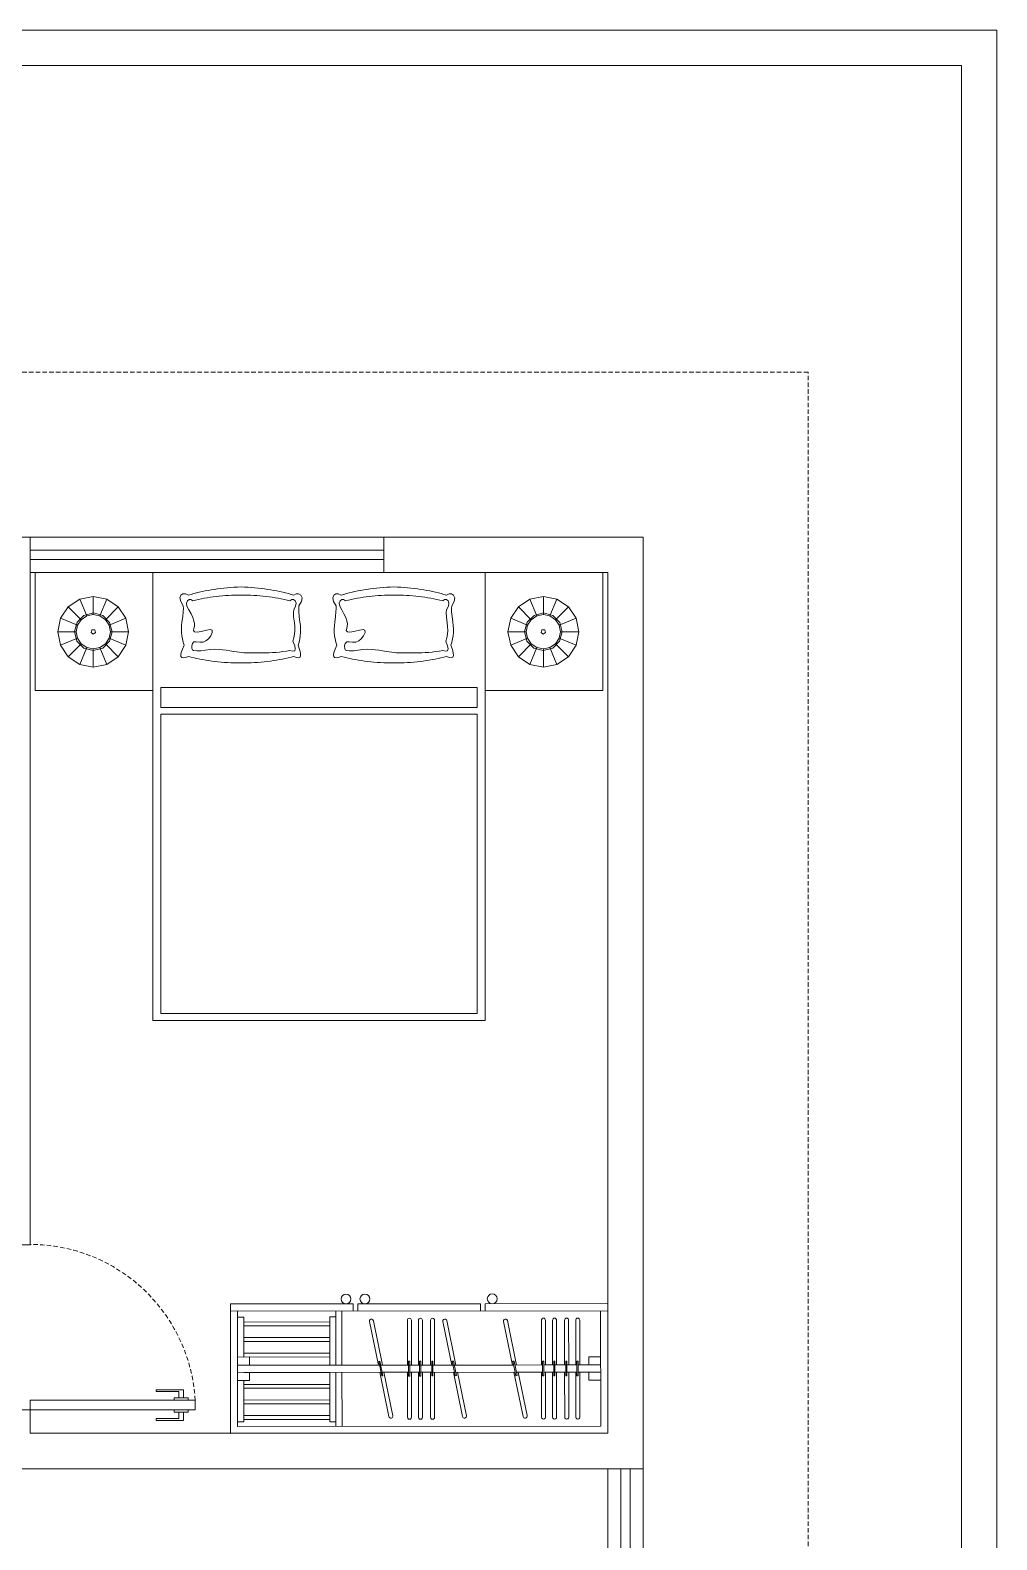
# Model space of a CAD drawing. Header units: centimetres. Extents: x 35234 to 67506, y -7058 to -4021.
# Drawn here: x 65717 to 66127, y -5718 to -5078 of the extents above; entities that cross this region are included whole.
import ezdxf

# ---------------------------------------------------------------- set-up
doc = ezdxf.new("R2010")
doc.units = ezdxf.units.CM
doc.header["$LTSCALE"] = 0.3
doc.linetypes.add('HIDDEN', pattern=[9.525, 6.35, -3.175])
for name, color, linetype, lineweight in [('Blocos', 242, 'Continuous', 5), ('Janelas', 86, 'Continuous', 5), ('Paredes', 87, 'Continuous', 20), ('Portas', 152, 'Continuous', 5), ('Projeção Cobertura', 52, 'HIDDEN', 15)]:
    doc.layers.add(name, color=color, linetype=linetype, lineweight=lineweight)
doc.layers.get('0').off()

# ---------------------------------------------------------------- blocks, each defined once
blk = doc.blocks.new('Porta 70')
for p, q in [((-5, 65), (-8.5, 65)), ((-8.5, 65), (-8.5, 53.5)), ((-4, 67), (-5, 67)), ((-5, 67), (-5, 61)), ((0, 67), (1, 67)), ((1, 67), (1, 61)), ((1, 65), (4.5, 65)), ((4.5, 65), (4.5, 53.5)), ((-7.75, 53.5), (-7.75, 63)), ((-7.75, 63), (-5, 63)), ((-5, 61), (-4, 61)), ((1, 61), (0, 61)), ((3.75, 63), (1, 63)), ((3.75, 53.5), (3.75, 63)), ((-8.5, 53.5), (-7.75, 53.5)), ((4.5, 53.5), (3.75, 53.5))]:
    blk.add_line(p, q)
blk.add_lwpolyline([(-4, 0), (0, 0), (0, 70), (-4, 70)], close=True)
at = {"linetype": 'HIDDEN'}
blk.add_arc((0, 0), 70.11, 93.27049, 180, dxfattribs=at)
blk = doc.blocks.new('Janela 150')
for p, q in [((150, 15), (0, 15)), ((0, 15), (0, 0)), ((150, 0), (150, 15)), ((150, 9.5), (0, 9.5)), ((0, 5.5), (150, 5.5)), ((0, 0), (150, 0))]:
    blk.add_line(p, q)
blk = doc.blocks.new('Janela 200')
for p, q in [((200, 15), (0, 15)), ((0, 15), (0, 0)), ((200, 0), (200, 15)), ((200, 9.5), (0, 9.5)), ((0, 5.5), (200, 5.5)), ((0, 0), (200, 0))]:
    blk.add_line(p, q)
blk = doc.blocks.new('cama_casal')
at = {"layer": 'Blocos'}
for p, q in [((-50, 120.45), (-50, 70.45)), ((0, 120.45), (-50, 120.45)), ((0, 70.45), (0, 120.45)), ((-190, 70.45), (0, 70.45)), ((-190, -70.45), (-190, 70.45)), ((-50, 70.45), (0, 70.45)), ((0, 70.45), (0, -70.45)), ((-60.04, 67.14), (-186.94, 67.14)), ((-186.94, 67.14), (-186.94, -67.14)), ((-60.04, -67.14), (-60.04, 67.14)), ((-48.73, 67.14), (-57.17, 67.14)), ((-57.17, 67.14), (-57.17, -67.14)), ((-48.73, -67.14), (-48.73, 67.14)), ((-36.07, 58.2), (-36.21, 57.55)), ((-35.64, 58.57), (-36.07, 58.2)), ((-34.89, 58.65), (-35.64, 58.57)), ((-33.84, 58.44), (-34.89, 58.65)), ((-32.47, 57.95), (-33.84, 58.44)), ((-30.8, 57.18), (-32.47, 57.95)), ((-28.13, 57.95), (-29.48, 57.61)), ((-26.76, 58.18), (-28.13, 57.95)), ((-25.36, 58.31), (-26.76, 58.18)), ((-23.93, 58.35), (-25.36, 58.31)), ((-22.48, 58.28), (-23.93, 58.35)), ((-20.99, 58.12), (-22.48, 58.28)), ((-18.6, 57.8), (-20.99, 58.12)), ((-16.67, 57.6), (-18.6, 57.8)), ((-12.25, 58.66), (-14.12, 57.56)), ((-10.75, 58.99), (-12.25, 58.66)), ((-9.62, 58.56), (-10.75, 58.99)), ((-9.02, 57.69), (-9.62, 58.56)), ((-8.99, 56.61), (-9.02, 57.69)), ((-36.43, 51.79), (-36.68, 50.56)), ((-36.15, 53), (-36.43, 51.79)), ((-36.21, 57.55), (-36.03, 56.61)), ((-35.86, 54.19), (-36.15, 53)), ((-36.03, 56.61), (-35.55, 55.37)), ((-35.55, 55.37), (-35.86, 54.19)), ((-33.22, 51.81), (-32.99, 53.18)), ((-33.17, 50.16), (-33.22, 51.81)), ((-32.99, 53.18), (-32.78, 53.67)), ((-32.78, 53.67), (-32.14, 53.9)), ((-32.14, 53.9), (-31.05, 53.93)), ((-31.05, 53.93), (-30.02, 53.64)), ((-29.48, 57.61), (-30.8, 57.18)), ((-30.02, 53.64), (-29.42, 53.02)), ((-29.3, 52.06), (-29.56, 50.53)), ((-29.42, 53.02), (-29.3, 52.06)), ((-25.24, 51.7), (-25.11, 52.78)), ((-25, 50), (-25.24, 51.7)), ((-25.11, 52.78), (-24.61, 53.23)), ((-24.61, 53.23), (-23.74, 53.06)), ((-23.74, 53.06), (-22.79, 52.8)), ((-22.79, 52.8), (-21.68, 52.79)), ((-21.68, 52.79), (-20.42, 53.02)), ((-20.42, 53.02), (-19.01, 53.49)), ((-19.01, 53.49), (-17.45, 54.21)), ((-17.45, 54.21), (-15.74, 55.18)), ((-15.18, 57.52), (-16.67, 57.6)), ((-15.74, 55.18), (-14.2, 56)), ((-14.12, 57.56), (-15.18, 57.52)), ((-14.2, 56), (-12.95, 56.2)), ((-12.95, 56.2), (-12, 55.81)), ((-12, 55.81), (-11.48, 55.13)), ((-11.45, 54.36), (-11.93, 53.56)), ((-11.93, 53.56), (-11.64, 52.33)), ((-11.64, 52.33), (-11.36, 51.11)), ((-11.48, 55.13), (-11.45, 54.36)), ((-9.56, 55.37), (-8.99, 56.61)), ((-9.23, 54.25), (-9.56, 55.37)), ((-8.91, 53.11), (-9.23, 54.25)), ((-8.6, 51.95), (-8.91, 53.11)), ((-8.32, 50.76), (-8.6, 51.95)), ((-37.52, 45.48), (-37.68, 44.17)), ((-37.34, 46.77), (-37.52, 45.48)), ((-37.14, 48.05), (-37.34, 46.77)), ((-36.92, 49.31), (-37.14, 48.05)), ((-36.68, 50.56), (-36.92, 49.31)), ((-32.86, 48.25), (-33.17, 50.16)), ((-32.55, 46.18), (-32.86, 48.25)), ((-32.47, 44.23), (-32.55, 46.18)), ((-29.56, 50.53), (-29.45, 49.16)), ((-29.45, 49.16), (-28.97, 47.94)), ((-28.97, 47.94), (-28.1, 46.87)), ((-28.1, 46.87), (-26.87, 45.93)), ((-26.87, 45.93), (-25.37, 45.27)), ((-25.37, 45.27), (-24.45, 45.33)), ((-24.37, 47.68), (-25, 50)), ((-24.45, 45.33), (-24.11, 46.14)), ((-24.11, 46.14), (-24.37, 47.68)), ((-11.36, 51.11), (-11.11, 49.87)), ((-11.11, 49.87), (-10.88, 48.62)), ((-10.88, 48.62), (-10.66, 47.37)), ((-10.66, 47.37), (-10.47, 46.11)), ((-10.47, 46.11), (-10.29, 44.84)), ((-10.29, 44.84), (-10.14, 43.57)), ((-8.05, 49.55), (-8.32, 50.76)), ((-7.79, 48.31), (-8.05, 49.55)), ((-7.55, 47.05), (-7.79, 48.31)), ((-7.33, 45.76), (-7.55, 47.05)), ((-7.12, 44.45), (-7.33, 45.76)), ((-38.14, 38.75), (-38.21, 37.35)), ((-38.06, 40.13), (-38.14, 38.75)), ((-37.95, 41.49), (-38.06, 40.13)), ((-37.83, 42.84), (-37.95, 41.49)), ((-37.68, 44.17), (-37.83, 42.84)), ((-33.13, 37.82), (-32.9, 39.44)), ((-32.9, 39.44), (-32.73, 40.96)), ((-32.73, 40.96), (-32.61, 42.37)), ((-32.61, 42.37), (-32.47, 44.23)), ((-10.14, 43.57), (-10, 42.28)), ((-10, 42.28), (-9.88, 40.99)), ((-9.88, 40.99), (-9.78, 39.69)), ((-9.78, 39.69), (-9.7, 38.38)), ((-6.93, 43.11), (-7.12, 44.45)), ((-6.76, 41.75), (-6.93, 43.11)), ((-6.6, 40.36), (-6.76, 41.75)), ((-6.46, 38.95), (-6.6, 40.36)), ((-6.33, 37.52), (-6.46, 38.95)), ((-38.29, 34.51), (-38.3, 33.06)), ((-38.3, 33.06), (-38.29, 31.61)), ((-38.26, 35.94), (-38.29, 34.51)), ((-38.21, 37.35), (-38.26, 35.94)), ((-33.99, 31.92), (-33.78, 33.92)), ((-33.78, 33.92), (-33.43, 36.13)), ((-33.43, 36.13), (-33.13, 37.82)), ((-9.7, 38.38), (-9.64, 37.07)), ((-9.64, 37.07), (-9.59, 35.74)), ((-9.59, 35.74), (-9.57, 34.41)), ((-9.57, 34.41), (-9.56, 33.06)), ((-9.56, 33.06), (-9.57, 31.71)), ((-6.23, 36.06), (-6.33, 37.52)), ((-6.13, 34.57), (-6.23, 36.06)), ((-6.06, 33.06), (-6.13, 34.57)), ((-6.13, 31.57), (-6.06, 33.06)), ((-38.29, 31.61), (-38.26, 30.17)), ((-38.26, 30.17), (-38.21, 28.75)), ((-38.21, 28.75), (-38.14, 27.34)), ((-38.14, 27.34), (-38.06, 25.96)), ((-38.06, 25.96), (-37.95, 24.59)), ((-34.05, 30.13), (-33.99, 31.92)), ((-34.05, 28.55), (-34.05, 30.13)), ((-34.05, 27), (-34.05, 28.55)), ((-34.04, 25.49), (-34.05, 27)), ((-9.78, 26.38), (-9.88, 25.06)), ((-9.7, 27.7), (-9.78, 26.38)), ((-9.64, 29.03), (-9.7, 27.7)), ((-9.59, 30.36), (-9.64, 29.03)), ((-9.57, 31.71), (-9.59, 30.36)), ((-6.76, 24.42), (-6.6, 25.8)), ((-6.6, 25.8), (-6.46, 27.21)), ((-6.46, 27.21), (-6.33, 28.64)), ((-6.33, 28.64), (-6.23, 30.09)), ((-6.23, 30.09), (-6.13, 31.57)), ((-37.95, 24.59), (-37.83, 23.24)), ((-37.83, 23.24), (-37.68, 21.91)), ((-37.68, 21.91), (-37.52, 20.59)), ((-37.52, 20.59), (-37.34, 19.29)), ((-37.34, 19.29), (-37.14, 18.02)), ((-34.03, 24), (-34.04, 25.49)), ((-34.01, 22.55), (-34.03, 24)), ((-33.99, 21.13), (-34.01, 22.55)), ((-33.94, 19.71), (-33.99, 21.13)), ((-33.84, 18.28), (-33.94, 19.71)), ((-10.47, 19.88), (-10.66, 18.61)), ((-10.29, 21.17), (-10.47, 19.88)), ((-10.14, 22.46), (-10.29, 21.17)), ((-10, 23.76), (-10.14, 22.46)), ((-9.88, 25.06), (-10, 23.76)), ((-7.55, 19.11), (-7.33, 20.41)), ((-7.33, 20.41), (-7.12, 21.72)), ((-7.12, 21.72), (-6.93, 23.06)), ((-6.93, 23.06), (-6.76, 24.42)), ((-37.14, 18.02), (-36.92, 16.75)), ((-36.92, 16.75), (-36.68, 15.51)), ((-36.68, 15.51), (-36.43, 14.28)), ((-36.43, 14.28), (-36.15, 13.07)), ((-36.15, 13.07), (-35.86, 11.87)), ((-33.7, 16.82), (-33.84, 18.28)), ((-33.51, 15.34), (-33.7, 16.82)), ((-33.28, 13.84), (-33.51, 15.34)), ((-32.99, 12.32), (-33.28, 13.84)), ((-11.64, 13.57), (-11.93, 12.32)), ((-11.36, 14.82), (-11.64, 13.57)), ((-11.11, 16.07), (-11.36, 14.82)), ((-10.88, 17.34), (-11.11, 16.07)), ((-10.66, 18.61), (-10.88, 17.34)), ((-9.23, 11.83), (-8.91, 12.99)), ((-8.91, 12.99), (-8.6, 14.17)), ((-8.6, 14.17), (-8.32, 15.37)), ((-8.32, 15.37), (-8.05, 16.6)), ((-8.05, 16.6), (-7.79, 17.84)), ((-7.79, 17.84), (-7.55, 19.11)), ((-36.03, 9.49), (-36.12, 8.6)), ((-36.12, 8.6), (-35.83, 8.04)), ((-35.55, 10.7), (-36.03, 9.49)), ((-35.86, 11.87), (-35.55, 10.7)), ((-35.83, 8.04), (-35.16, 7.78)), ((-35.16, 7.78), (-34.09, 7.84)), ((-34.09, 7.84), (-32.64, 8.21)), ((-33.35, 11.04), (-32.99, 12.32)), ((-33.15, 10.29), (-33.35, 11.04)), ((-32.38, 10.04), (-33.15, 10.29)), ((-32.64, 8.21), (-30.8, 8.88)), ((-31.04, 10.31), (-32.38, 10.04)), ((-29.12, 11.07), (-31.04, 10.31)), ((-30.8, 8.88), (-29.48, 8.46)), ((-30.8, 8.88), (-30.8, 8.88)), ((-29.48, 8.46), (-28.13, 8.13)), ((-27.63, 10.63), (-29.12, 11.07)), ((-28.13, 8.13), (-26.76, 7.92)), ((-26.1, 10.35), (-27.63, 10.63)), ((-26.76, 7.92), (-25.36, 7.8)), ((-24.53, 10.23), (-26.1, 10.35)), ((-25.36, 7.8), (-23.93, 7.79)), ((-22.91, 10.26), (-24.53, 10.23)), ((-23.93, 7.79), (-22.48, 7.88)), ((-21.24, 10.45), (-22.91, 10.26)), ((-22.48, 7.88), (-20.99, 8.07)), ((-18.76, 10.76), (-21.24, 10.45)), ((-20.99, 8.07), (-18.6, 8.39)), ((-16.93, 10.84), (-18.76, 10.76)), ((-18.6, 8.39), (-16.67, 8.57)), ((-15.74, 10.7), (-16.93, 10.84)), ((-16.67, 8.57), (-15.18, 8.62)), ((-14.2, 9.91), (-15.74, 10.7)), ((-15.18, 8.62), (-14.12, 8.51)), ((-12.95, 9.69), (-14.2, 9.91)), ((-14.12, 8.51), (-12.25, 7.45)), ((-12, 10.07), (-12.95, 9.69)), ((-12.25, 7.45), (-10.75, 7.17)), ((-11.48, 10.78), (-12, 10.07)), ((-11.93, 12.32), (-11.45, 11.53)), ((-11.45, 11.53), (-11.48, 10.78)), ((-10.75, 7.17), (-9.62, 7.7)), ((-9.62, 7.7), (-9.02, 8.63)), ((-9.56, 10.7), (-9.23, 11.83)), ((-8.99, 9.64), (-9.56, 10.7)), ((-9.02, 8.63), (-8.99, 9.64)), ((-35.64, -6.24), (-36.07, -6.6)), ((-34.89, -6.16), (-35.64, -6.24)), ((-33.84, -6.36), (-34.89, -6.16)), ((-32.47, -6.85), (-33.84, -6.36)), ((-12.25, -6.15), (-14.12, -7.25)), ((-10.75, -5.82), (-12.25, -6.15)), ((-9.62, -6.25), (-10.75, -5.82)), ((-9.02, -7.12), (-9.62, -6.25)), ((-36.15, -11.81), (-36.43, -13.02)), ((-36.07, -6.6), (-36.21, -7.26)), ((-36.21, -7.26), (-36.03, -8.2)), ((-35.86, -10.62), (-36.15, -11.81)), ((-36.03, -8.2), (-35.55, -9.44)), ((-35.55, -9.44), (-35.86, -10.62)), ((-33.22, -13), (-32.99, -11.63)), ((-32.99, -11.63), (-32.78, -11.14)), ((-32.78, -11.14), (-32.14, -10.9)), ((-30.8, -7.63), (-32.47, -6.85)), ((-32.14, -10.9), (-31.05, -10.88)), ((-31.05, -10.88), (-30.02, -11.17)), ((-29.48, -7.2), (-30.8, -7.63)), ((-30.02, -11.17), (-29.42, -11.79)), ((-29.3, -12.75), (-29.56, -14.28)), ((-28.13, -6.86), (-29.48, -7.2)), ((-29.42, -11.79), (-29.3, -12.75)), ((-26.76, -6.63), (-28.13, -6.86)), ((-25.36, -6.5), (-26.76, -6.63)), ((-23.93, -6.46), (-25.36, -6.5)), ((-25.24, -13.11), (-25.11, -12.03)), ((-25.11, -12.03), (-24.61, -11.58)), ((-24.61, -11.58), (-23.74, -11.75)), ((-22.48, -6.53), (-23.93, -6.46)), ((-23.74, -11.75), (-22.79, -12.01)), ((-22.79, -12.01), (-21.68, -12.02)), ((-20.99, -6.69), (-22.48, -6.53)), ((-21.68, -12.02), (-20.42, -11.79)), ((-18.6, -7.01), (-20.99, -6.69)), ((-20.42, -11.79), (-19.01, -11.32)), ((-19.01, -11.32), (-17.45, -10.6)), ((-16.67, -7.21), (-18.6, -7.01)), ((-17.45, -10.6), (-15.74, -9.63)), ((-15.18, -7.29), (-16.67, -7.21)), ((-15.74, -9.63), (-14.2, -8.81)), ((-14.12, -7.25), (-15.18, -7.29)), ((-14.2, -8.81), (-12.95, -8.61)), ((-12.95, -8.61), (-12, -9)), ((-12, -9), (-11.48, -9.68)), ((-11.45, -10.45), (-11.93, -11.25)), ((-11.93, -11.25), (-11.64, -12.47)), ((-11.64, -12.47), (-11.36, -13.7)), ((-11.48, -9.68), (-11.45, -10.45)), ((-9.56, -9.44), (-8.99, -8.2)), ((-9.23, -10.55), (-9.56, -9.44)), ((-8.91, -11.69), (-9.23, -10.55)), ((-8.99, -8.2), (-9.02, -7.12)), ((-8.6, -12.86), (-8.91, -11.69)), ((-37.34, -18.03), (-37.52, -19.33)), ((-37.14, -16.76), (-37.34, -18.03)), ((-36.92, -15.49), (-37.14, -16.76)), ((-36.68, -14.25), (-36.92, -15.49)), ((-36.43, -13.02), (-36.68, -14.25)), ((-33.17, -14.64), (-33.22, -13)), ((-32.86, -16.56), (-33.17, -14.64)), ((-32.55, -18.63), (-32.86, -16.56)), ((-32.47, -20.58), (-32.55, -18.63)), ((-29.56, -14.28), (-29.45, -15.65)), ((-29.45, -15.65), (-28.97, -16.87)), ((-28.97, -16.87), (-28.1, -17.94)), ((-28.1, -17.94), (-26.87, -18.87)), ((-26.87, -18.87), (-25.37, -19.54)), ((-25, -14.81), (-25.24, -13.11)), ((-24.37, -17.12), (-25, -14.81)), ((-24.45, -19.48), (-24.11, -18.67)), ((-24.11, -18.67), (-24.37, -17.12)), ((-11.36, -13.7), (-11.11, -14.94)), ((-11.11, -14.94), (-10.88, -16.18)), ((-10.88, -16.18), (-10.66, -17.44)), ((-10.66, -17.44), (-10.47, -18.7)), ((-10.47, -18.7), (-10.29, -19.96)), ((-8.32, -14.05), (-8.6, -12.86)), ((-8.05, -15.26), (-8.32, -14.05)), ((-7.79, -16.5), (-8.05, -15.26)), ((-7.55, -17.76), (-7.79, -16.5)), ((-7.33, -19.05), (-7.55, -17.76)), ((-7.12, -20.36), (-7.33, -19.05)), ((-38.06, -24.68), (-38.14, -26.06)), ((-37.95, -23.32), (-38.06, -24.68)), ((-37.83, -21.97), (-37.95, -23.32)), ((-37.68, -20.64), (-37.83, -21.97)), ((-37.52, -19.33), (-37.68, -20.64)), ((-33.13, -26.99), (-32.9, -25.37)), ((-32.9, -25.37), (-32.73, -23.85)), ((-32.73, -23.85), (-32.61, -22.44)), ((-32.61, -22.44), (-32.47, -20.58)), ((-25.37, -19.54), (-24.45, -19.48)), ((-10.29, -19.96), (-10.14, -21.24)), ((-10.14, -21.24), (-10, -22.52)), ((-10, -22.52), (-9.88, -23.82)), ((-9.88, -23.82), (-9.78, -25.12)), ((-9.78, -25.12), (-9.7, -26.43)), ((-6.93, -21.7), (-7.12, -20.36)), ((-6.76, -23.06), (-6.93, -21.7)), ((-6.6, -24.44), (-6.76, -23.06)), ((-6.46, -25.86), (-6.6, -24.44)), ((-38.29, -30.3), (-38.3, -31.74)), ((-38.3, -31.74), (-38.29, -33.2)), ((-38.26, -28.87), (-38.29, -30.3)), ((-38.21, -27.45), (-38.26, -28.87)), ((-38.14, -26.06), (-38.21, -27.45)), ((-33.99, -32.89), (-33.78, -30.89)), ((-33.78, -30.89), (-33.43, -28.68)), ((-33.43, -28.68), (-33.13, -26.99)), ((-9.7, -26.43), (-9.64, -27.74)), ((-9.64, -27.74), (-9.59, -29.07)), ((-9.59, -29.07), (-9.57, -30.4)), ((-9.57, -30.4), (-9.56, -31.74)), ((-9.56, -31.74), (-9.57, -33.1)), ((-6.33, -27.29), (-6.46, -25.86)), ((-6.23, -28.75), (-6.33, -27.29)), ((-6.13, -30.24), (-6.23, -28.75)), ((-6.06, -31.74), (-6.13, -30.24)), ((-6.13, -33.24), (-6.06, -31.74)), ((-38.29, -33.2), (-38.26, -34.64)), ((-38.26, -34.64), (-38.21, -36.06)), ((-38.21, -36.06), (-38.14, -37.47)), ((-38.14, -37.47), (-38.06, -38.85)), ((-34.05, -34.68), (-33.99, -32.89)), ((-34.05, -36.26), (-34.05, -34.68)), ((-34.05, -37.81), (-34.05, -36.26)), ((-34.04, -39.32), (-34.05, -37.81)), ((-9.7, -37.11), (-9.78, -38.43)), ((-9.64, -35.78), (-9.7, -37.11)), ((-9.59, -34.45), (-9.64, -35.78)), ((-9.57, -33.1), (-9.59, -34.45)), ((-6.6, -39.01), (-6.46, -37.6)), ((-6.46, -37.6), (-6.33, -36.17)), ((-6.33, -36.17), (-6.23, -34.72)), ((-6.23, -34.72), (-6.13, -33.24)), ((-38.06, -38.85), (-37.95, -40.22)), ((-37.95, -40.22), (-37.83, -41.57)), ((-37.83, -41.57), (-37.68, -42.9)), ((-37.68, -42.9), (-37.52, -44.22)), ((-37.52, -44.22), (-37.34, -45.51)), ((-34.03, -40.8), (-34.04, -39.32)), ((-34.01, -42.26), (-34.03, -40.8)), ((-33.99, -43.68), (-34.01, -42.26)), ((-33.94, -45.09), (-33.99, -43.68)), ((-10.29, -43.64), (-10.47, -44.93)), ((-10.14, -42.35), (-10.29, -43.64)), ((-10, -41.05), (-10.14, -42.35)), ((-9.88, -39.75), (-10, -41.05)), ((-9.78, -38.43), (-9.88, -39.75)), ((-7.55, -45.7), (-7.33, -44.4)), ((-7.33, -44.4), (-7.12, -43.09)), ((-7.12, -43.09), (-6.93, -41.75)), ((-6.93, -41.75), (-6.76, -40.39)), ((-6.76, -40.39), (-6.6, -39.01)), ((-37.34, -45.51), (-37.14, -46.79)), ((-37.14, -46.79), (-36.92, -48.06)), ((-36.92, -48.06), (-36.68, -49.3)), ((-36.68, -49.3), (-36.43, -50.53)), ((-36.43, -50.53), (-36.15, -51.74)), ((-33.84, -46.53), (-33.94, -45.09)), ((-33.7, -47.99), (-33.84, -46.53)), ((-33.51, -49.47), (-33.7, -47.99)), ((-33.28, -50.97), (-33.51, -49.47)), ((-32.99, -52.49), (-33.28, -50.97)), ((-11.36, -49.99), (-11.64, -51.24)), ((-11.11, -48.74), (-11.36, -49.99)), ((-10.88, -47.47), (-11.11, -48.74)), ((-10.66, -46.2), (-10.88, -47.47)), ((-10.47, -44.93), (-10.66, -46.2)), ((-8.91, -51.82), (-8.6, -50.64)), ((-8.6, -50.64), (-8.32, -49.44)), ((-8.32, -49.44), (-8.05, -48.21)), ((-8.05, -48.21), (-7.79, -46.96)), ((-7.79, -46.96), (-7.55, -45.7)), ((-36.15, -51.74), (-35.86, -52.94)), ((-36.03, -55.32), (-36.12, -56.2)), ((-36.12, -56.2), (-35.83, -56.77)), ((-35.55, -54.11), (-36.03, -55.32)), ((-35.86, -52.94), (-35.55, -54.11)), ((-35.83, -56.77), (-35.16, -57.03)), ((-35.16, -57.03), (-34.09, -56.97)), ((-34.09, -56.97), (-32.64, -56.6)), ((-33.35, -53.76), (-32.99, -52.49)), ((-33.15, -54.52), (-33.35, -53.76)), ((-32.38, -54.76), (-33.15, -54.52)), ((-32.64, -56.6), (-30.8, -55.92)), ((-31.04, -54.5), (-32.38, -54.76)), ((-29.12, -53.74), (-31.04, -54.5)), ((-30.8, -55.92), (-30.8, -55.92)), ((-30.8, -55.92), (-29.48, -56.35)), ((-29.48, -56.35), (-28.13, -56.68)), ((-27.63, -54.18), (-29.12, -53.74)), ((-28.13, -56.68), (-26.76, -56.89)), ((-26.1, -54.46), (-27.63, -54.18)), ((-26.76, -56.89), (-25.36, -57.01)), ((-24.53, -54.58), (-26.1, -54.46)), ((-25.36, -57.01), (-23.93, -57.02)), ((-22.91, -54.55), (-24.53, -54.58)), ((-23.93, -57.02), (-22.48, -56.93)), ((-21.24, -54.36), (-22.91, -54.55)), ((-22.48, -56.93), (-20.99, -56.74)), ((-18.76, -54.05), (-21.24, -54.36)), ((-20.99, -56.74), (-18.6, -56.42)), ((-16.93, -53.97), (-18.76, -54.05)), ((-18.6, -56.42), (-16.67, -56.24)), ((-15.74, -54.11), (-16.93, -53.97)), ((-16.67, -56.24), (-15.18, -56.19)), ((-14.2, -54.9), (-15.74, -54.11)), ((-15.18, -56.19), (-14.12, -56.3)), ((-12.95, -55.12), (-14.2, -54.9)), ((-14.12, -56.3), (-12.25, -57.36)), ((-12, -54.74), (-12.95, -55.12)), ((-12.25, -57.36), (-10.75, -57.64)), ((-11.48, -54.03), (-12, -54.74)), ((-11.64, -51.24), (-11.93, -52.49)), ((-11.93, -52.49), (-11.45, -53.28)), ((-11.45, -53.28), (-11.48, -54.03)), ((-10.75, -57.64), (-9.62, -57.11)), ((-9.62, -57.11), (-9.02, -56.18)), ((-9.56, -54.11), (-9.23, -52.98)), ((-8.99, -55.17), (-9.56, -54.11)), ((-9.23, -52.98), (-8.91, -51.82)), ((-9.02, -56.18), (-8.99, -55.17)), ((-186.94, -67.14), (-60.04, -67.14)), ((-57.17, -67.14), (-48.73, -67.14)), ((0, -70.45), (-190, -70.45)), ((0, -70.45), (-50, -70.45)), ((-50, -70.45), (-50, -120.45)), ((0, -120.45), (0, -70.45)), ((-50, -120.45), (0, -120.45))]:
    blk.add_line(p, q, dxfattribs=at)
for points in [[(-30.24, 100.87, 32.49), (-35.71, 106.34, 18), (-30.84, 109.59, 18), (-27.88, 102.44, 32.49)], [(-27.88, 102.44, 32.49), (-30.84, 109.59, 18), (-35.71, 106.34, 18), (-30.24, 100.87, 32.49)], [(-27.88, 102.44, 32.49), (-30.84, 109.59, 18), (-25.1, 110.73, 18), (-25.1, 102.99, 32.49)], [(-25.1, 102.99, 32.49), (-25.1, 110.73, 18), (-30.84, 109.59, 18), (-27.88, 102.44, 32.49)], [(-25.1, 102.99, 32.49), (-25.1, 110.73, 18), (-19.36, 109.59, 18), (-22.32, 102.44, 32.49)], [(-22.32, 102.44, 32.49), (-19.36, 109.59, 18), (-25.1, 110.73, 18), (-25.1, 102.99, 32.49)], [(-22.32, 102.44, 32.49), (-19.36, 109.59, 18), (-14.5, 106.34, 18), (-19.97, 100.87, 32.49)], [(-19.97, 100.87, 32.49), (-14.5, 106.34, 18), (-19.36, 109.59, 18), (-22.32, 102.44, 32.49)], [(-31.81, 98.51, 32.49), (-38.96, 101.47, 18), (-35.71, 106.34, 18), (-30.24, 100.87, 32.49)], [(-30.24, 100.87, 32.49), (-35.71, 106.34, 18), (-38.96, 101.47, 18), (-31.81, 98.51, 32.49)], [(-29.04, 102.69, 3), (-31.99, 99.8, 3), (-31.99, 99.8), (-29.04, 102.69)], [(-25.04, 103.73, 3), (-29.04, 102.69, 3), (-29.04, 102.69), (-25.04, 103.73)], [(-21.06, 102.63, 3), (-25.04, 103.73, 3), (-25.04, 103.73), (-21.06, 102.63)], [(-18.15, 99.69, 3), (-21.06, 102.63, 3), (-21.06, 102.63), (-18.15, 99.69)], [(-19.97, 100.87, 32.49), (-14.5, 106.34, 18), (-11.24, 101.47, 18), (-18.4, 98.51, 32.49)], [(-18.4, 98.51, 32.49), (-11.24, 101.47, 18), (-14.5, 106.34, 18), (-19.97, 100.87, 32.49)], [(-32.36, 95.73, 32.49), (-40.1, 95.73, 18), (-38.96, 101.47, 18), (-31.81, 98.51, 32.49)], [(-31.81, 98.51, 32.49), (-38.96, 101.47, 18), (-40.1, 95.73, 18), (-32.36, 95.73, 32.49)], [(-31.99, 99.8, 3), (-33.1, 95.81, 3), (-33.1, 95.81), (-31.99, 99.8)], [(-25.4, 96.69, 20), (-26.1, 95.74, 20), (-26.1, 95.74, 3), (-25.4, 96.69, 3)], [(-24.29, 96.32, 20), (-25.4, 96.69, 20), (-25.4, 96.69, 3), (-24.29, 96.32, 3)], [(-24.3, 95.14, 20), (-24.29, 96.32, 20), (-24.29, 96.32, 3), (-24.3, 95.14, 3)], [(-18.4, 98.51, 32.49), (-11.24, 101.47, 18), (-10.1, 95.73, 18), (-17.84, 95.73, 32.49)], [(-17.84, 95.73, 32.49), (-10.1, 95.73, 18), (-11.24, 101.47, 18), (-18.4, 98.51, 32.49)], [(-17.1, 95.69, 3), (-18.15, 99.69, 3), (-18.15, 99.69), (-17.1, 95.69)], [(-31.81, 92.96, 32.49), (-38.96, 89.99, 18), (-40.1, 95.73, 18), (-32.36, 95.73, 32.49)], [(-32.36, 95.73, 32.49), (-40.1, 95.73, 18), (-38.96, 89.99, 18), (-31.81, 92.96, 32.49)], [(-30.24, 90.6, 32.49), (-35.71, 85.13, 18), (-38.96, 89.99, 18), (-31.81, 92.96, 32.49)], [(-31.81, 92.96, 32.49), (-38.96, 89.99, 18), (-35.71, 85.13, 18), (-30.24, 90.6, 32.49)], [(-27.88, 89.03, 32.49), (-30.84, 81.88, 18), (-35.71, 85.13, 18), (-30.24, 90.6, 32.49)], [(-30.24, 90.6, 32.49), (-35.71, 85.13, 18), (-30.84, 81.88, 18), (-27.88, 89.03, 32.49)], [(-33.1, 95.81, 3), (-32.03, 91.74, 3), (-32.03, 91.74), (-33.1, 95.81)], [(-32.03, 91.74, 3), (-29.11, 88.81, 3), (-29.11, 88.81), (-32.03, 91.74)], [(-26.1, 95.74, 20), (-25.41, 94.78, 20), (-25.41, 94.78, 3), (-26.1, 95.74, 3)], [(-25.41, 94.78, 20), (-24.3, 95.14, 20), (-24.3, 95.14, 3), (-25.41, 94.78, 3)], [(-19.97, 90.6, 32.49), (-14.5, 85.13, 18), (-19.36, 81.88, 18), (-22.32, 89.03, 32.49)], [(-22.32, 89.03, 32.49), (-19.36, 81.88, 18), (-14.5, 85.13, 18), (-19.97, 90.6, 32.49)], [(-21.13, 88.79, 3), (-18.19, 91.7, 3), (-18.19, 91.7), (-21.13, 88.79)], [(-18.4, 92.96, 32.49), (-11.24, 89.99, 18), (-14.5, 85.13, 18), (-19.97, 90.6, 32.49)], [(-19.97, 90.6, 32.49), (-14.5, 85.13, 18), (-11.24, 89.99, 18), (-18.4, 92.96, 32.49)], [(-17.84, 95.73, 32.49), (-10.1, 95.73, 18), (-11.24, 89.99, 18), (-18.4, 92.96, 32.49)], [(-18.4, 92.96, 32.49), (-11.24, 89.99, 18), (-10.1, 95.73, 18), (-17.84, 95.73, 32.49)], [(-18.19, 91.7, 3), (-17.1, 95.69, 3), (-17.1, 95.69), (-18.19, 91.7)], [(-25.1, 88.47, 32.49), (-25.1, 80.73, 18), (-30.84, 81.88, 18), (-27.88, 89.03, 32.49)], [(-27.88, 89.03, 32.49), (-30.84, 81.88, 18), (-25.1, 80.73, 18), (-25.1, 88.47, 32.49)], [(-29.11, 88.81, 3), (-25.12, 87.73, 3), (-25.12, 87.73), (-29.11, 88.81)], [(-25.12, 87.73, 3), (-21.13, 88.79, 3), (-21.13, 88.79), (-25.12, 87.73)], [(-22.32, 89.03, 32.49), (-19.36, 81.88, 18), (-25.1, 80.73, 18), (-25.1, 88.47, 32.49)], [(-25.1, 88.47, 32.49), (-25.1, 80.73, 18), (-19.36, 81.88, 18), (-22.32, 89.03, 32.49)], [(-27.88, -88.45, 32.49), (-30.84, -81.3, 18), (-35.71, -84.55, 18), (-30.24, -90.03, 32.49)], [(-30.24, -90.03, 32.49), (-35.71, -84.55, 18), (-30.84, -81.3, 18), (-27.88, -88.45, 32.49)], [(-25.1, -87.9, 32.49), (-25.1, -80.16, 18), (-30.84, -81.3, 18), (-27.88, -88.45, 32.49)], [(-27.88, -88.45, 32.49), (-30.84, -81.3, 18), (-25.1, -80.16, 18), (-25.1, -87.9, 32.49)], [(-22.32, -88.45, 32.49), (-19.36, -81.3, 18), (-25.1, -80.16, 18), (-25.1, -87.9, 32.49)], [(-25.1, -87.9, 32.49), (-25.1, -80.16, 18), (-19.36, -81.3, 18), (-22.32, -88.45, 32.49)], [(-19.97, -90.03, 32.49), (-14.5, -84.55, 18), (-19.36, -81.3, 18), (-22.32, -88.45, 32.49)], [(-22.32, -88.45, 32.49), (-19.36, -81.3, 18), (-14.5, -84.55, 18), (-19.97, -90.03, 32.49)], [(-31.81, -92.38, 32.49), (-38.96, -89.42, 18), (-40.1, -95.16, 18), (-32.36, -95.16, 32.49)], [(-32.36, -95.16, 32.49), (-40.1, -95.16, 18), (-38.96, -89.42, 18), (-31.81, -92.38, 32.49)], [(-30.24, -90.03, 32.49), (-35.71, -84.55, 18), (-38.96, -89.42, 18), (-31.81, -92.38, 32.49)], [(-31.81, -92.38, 32.49), (-38.96, -89.42, 18), (-35.71, -84.55, 18), (-30.24, -90.03, 32.49)], [(-29.04, -88.2, 3), (-31.99, -91.1, 3), (-31.99, -91.1), (-29.04, -88.2)], [(-25.04, -87.16, 3), (-29.04, -88.2, 3), (-29.04, -88.2), (-25.04, -87.16)], [(-21.06, -88.26, 3), (-25.04, -87.16, 3), (-25.04, -87.16), (-21.06, -88.26)], [(-18.15, -91.2, 3), (-21.06, -88.26, 3), (-21.06, -88.26), (-18.15, -91.2)], [(-18.4, -92.38, 32.49), (-11.24, -89.42, 18), (-14.5, -84.55, 18), (-19.97, -90.03, 32.49)], [(-19.97, -90.03, 32.49), (-14.5, -84.55, 18), (-11.24, -89.42, 18), (-18.4, -92.38, 32.49)], [(-17.84, -95.16, 32.49), (-10.1, -95.16, 18), (-11.24, -89.42, 18), (-18.4, -92.38, 32.49)], [(-18.4, -92.38, 32.49), (-11.24, -89.42, 18), (-10.1, -95.16, 18), (-17.84, -95.16, 32.49)], [(-32.36, -95.16, 32.49), (-40.1, -95.16, 18), (-38.96, -100.9, 18), (-31.81, -97.94, 32.49)], [(-31.81, -97.94, 32.49), (-38.96, -100.9, 18), (-40.1, -95.16, 18), (-32.36, -95.16, 32.49)], [(-31.99, -91.1, 3), (-33.1, -95.08, 3), (-33.1, -95.08), (-31.99, -91.1)], [(-33.1, -95.08, 3), (-32.03, -99.16, 3), (-32.03, -99.16), (-33.1, -95.08)], [(-25.4, -94.21, 20), (-26.1, -95.15, 20), (-26.1, -95.15, 3), (-25.4, -94.21, 3)], [(-26.1, -95.15, 20), (-25.41, -96.11, 20), (-25.41, -96.11, 3), (-26.1, -95.15, 3)], [(-25.41, -96.11, 20), (-24.3, -95.75, 20), (-24.3, -95.75, 3), (-25.41, -96.11, 3)], [(-24.29, -94.58, 20), (-25.4, -94.21, 20), (-25.4, -94.21, 3), (-24.29, -94.58, 3)], [(-24.3, -95.75, 20), (-24.29, -94.58, 20), (-24.29, -94.58, 3), (-24.3, -95.75, 3)], [(-18.4, -97.94, 32.49), (-11.24, -100.9, 18), (-10.1, -95.16, 18), (-17.84, -95.16, 32.49)], [(-17.84, -95.16, 32.49), (-10.1, -95.16, 18), (-11.24, -100.9, 18), (-18.4, -97.94, 32.49)], [(-18.19, -99.19, 3), (-17.1, -95.2, 3), (-17.1, -95.2), (-18.19, -99.19)], [(-17.1, -95.2, 3), (-18.15, -91.2, 3), (-18.15, -91.2), (-17.1, -95.2)], [(-31.81, -97.94, 32.49), (-38.96, -100.9, 18), (-35.71, -105.77, 18), (-30.24, -100.29, 32.49)], [(-30.24, -100.29, 32.49), (-35.71, -105.77, 18), (-38.96, -100.9, 18), (-31.81, -97.94, 32.49)], [(-30.24, -100.29, 32.49), (-35.71, -105.77, 18), (-30.84, -109.02, 18), (-27.88, -101.87, 32.49)], [(-27.88, -101.87, 32.49), (-30.84, -109.02, 18), (-35.71, -105.77, 18), (-30.24, -100.29, 32.49)], [(-32.03, -99.16, 3), (-29.11, -102.08, 3), (-29.11, -102.08), (-32.03, -99.16)], [(-27.88, -101.87, 32.49), (-30.84, -109.02, 18), (-25.1, -110.16, 18), (-25.1, -102.42, 32.49)], [(-25.1, -102.42, 32.49), (-25.1, -110.16, 18), (-30.84, -109.02, 18), (-27.88, -101.87, 32.49)], [(-29.11, -102.08, 3), (-25.12, -103.16, 3), (-25.12, -103.16), (-29.11, -102.08)], [(-25.12, -103.16, 3), (-21.13, -102.1, 3), (-21.13, -102.1), (-25.12, -103.16)], [(-25.1, -102.42, 32.49), (-25.1, -110.16, 18), (-19.36, -109.02, 18), (-22.32, -101.87, 32.49)], [(-22.32, -101.87, 32.49), (-19.36, -109.02, 18), (-25.1, -110.16, 18), (-25.1, -102.42, 32.49)], [(-22.32, -101.87, 32.49), (-19.36, -109.02, 18), (-14.5, -105.77, 18), (-19.97, -100.29, 32.49)], [(-19.97, -100.29, 32.49), (-14.5, -105.77, 18), (-19.36, -109.02, 18), (-22.32, -101.87, 32.49)], [(-21.13, -102.1, 3), (-18.19, -99.19, 3), (-18.19, -99.19), (-21.13, -102.1)], [(-19.97, -100.29, 32.49), (-14.5, -105.77, 18), (-11.24, -100.9, 18), (-18.4, -97.94, 32.49)], [(-18.4, -97.94, 32.49), (-11.24, -100.9, 18), (-14.5, -105.77, 18), (-19.97, -100.29, 32.49)]]:
    blk.add_3dface(points, dxfattribs=at)
for points, invisible_edges in [([(-21.06, 102.63, 3), (-21.06, 102.63, 3), (-18.15, 99.69, 3), (-32.03, 91.74, 3)], 13), ([(-29.04, 102.69, 3), (-25.04, 103.73, 3), (-21.06, 102.63, 3), (-31.99, 99.8, 3)], 4), ([(-33.1, 95.81, 3), (-33.1, 95.81, 3), (-31.99, 99.8, 3), (-32.03, 91.74, 3)], 4), ([(-18.15, 99.69, 3), (-18.15, 99.69, 3), (-17.1, 95.69, 3), (-32.03, 91.74, 3)], 13), ([(-17.1, 95.69, 3), (-17.1, 95.69, 3), (-18.19, 91.7, 3), (-32.03, 91.74, 3)], 13), ([(-18.19, 91.7, 3), (-18.19, 91.7, 3), (-21.13, 88.79, 3), (-32.03, 91.74, 3)], 13), ([(-21.13, 88.79, 3), (-21.13, 88.79, 3), (-25.12, 87.73, 3), (-32.03, 91.74, 3)], 13), ([(-25.12, 87.73, 3), (-25.12, 87.73, 3), (-29.11, 88.81, 3), (-32.03, 91.74, 3)], 9), ([(-21.06, -88.26, 3), (-21.06, -88.26, 3), (-18.15, -91.2, 3), (-32.03, -99.16, 3)], 13), ([(-29.04, -88.2, 3), (-25.04, -87.16, 3), (-21.06, -88.26, 3), (-31.99, -91.1, 3)], 4), ([(-33.1, -95.08, 3), (-33.1, -95.08, 3), (-31.99, -91.1, 3), (-32.03, -99.16, 3)], 4), ([(-18.15, -91.2, 3), (-18.15, -91.2, 3), (-17.1, -95.2, 3), (-32.03, -99.16, 3)], 13), ([(-17.1, -95.2, 3), (-17.1, -95.2, 3), (-18.19, -99.19, 3), (-32.03, -99.16, 3)], 13), ([(-25.12, -103.16, 3), (-25.12, -103.16, 3), (-29.11, -102.08, 3), (-32.03, -99.16, 3)], 9), ([(-21.13, -102.1, 3), (-21.13, -102.1, 3), (-25.12, -103.16, 3), (-32.03, -99.16, 3)], 13), ([(-18.19, -99.19, 3), (-18.19, -99.19, 3), (-21.13, -102.1, 3), (-32.03, -99.16, 3)], 13)]:
    blk.add_3dface(points, dxfattribs=dict(at, invisible_edges=invisible_edges))
blk = doc.blocks.new('guarda_roupa')
at = {"layer": 'Blocos'}
for p, q in [((-0.07, 80), (54.93, 80.05)), ((0.07, -80), (-0.07, 80)), ((2.93, 77), (51.93, 77.05)), ((3.07, -77), (2.93, 77)), ((4.92, 74.41), (4.92, 77)), ((22.44, 72.02), (22.43, 77.02)), ((26.04, -40.68), (25.93, 77.02)), ((29.04, -40.06), (28.93, 77.03)), ((32.44, 72.03), (32.43, 77.03)), ((49.37, 77.04), (49.37, 74.45)), ((51.93, 80.05), (52.07, -79.95)), ((54.93, 80.05), (54.98, 28.05)), ((22.43, 74.42), (4.92, 74.41)), ((6, 37.93), (5.96, 74.41)), ((7.61, 37.93), (7.58, 74.41)), ((12.61, 37.93), (12.58, 74.42)), ((14.22, 37.93), (14.19, 74.42)), ((19.22, 37.94), (19.19, 74.42)), ((20.84, 37.94), (20.81, 74.42)), ((22.44, 72.02), (25.94, 72.02)), ((25.84, 37.94), (25.81, 74.43)), ((28.94, 72.03), (32.44, 72.03)), ((32.45, 37.95), (32.42, 74.43)), ((49.37, 74.45), (32.43, 74.43)), ((34.07, 37.95), (34.03, 74.43)), ((39.07, 37.95), (39.03, 74.44)), ((40.68, 37.96), (40.65, 74.44)), ((45.68, 37.96), (45.65, 74.44)), ((47.29, 37.96), (47.26, 74.45)), ((25.97, 35.35), (2.97, 35.33)), ((25.97, 32.75), (2.97, 32.73)), ((25.97, 37.94), (4.95, 37.92)), ((4.96, 35.33), (4.95, 37.92)), ((49.4, 37.96), (28.97, 37.95)), ((51.97, 35.37), (28.97, 35.35)), ((51.97, 32.77), (28.97, 32.75)), ((49.4, 37.96), (49.41, 35.37)), ((51.98, 28.05), (54.98, 28.05)), ((51.98, 26.05), (54.98, 26.05)), ((54.98, 26.05), (55.02, -25.95)), ((28.98, 17.31), (47.48, 21.12)), ((47.82, 19.45), (28.99, 15.56)), ((7.18, 12.82), (25.99, 16.7)), ((25.99, 14.95), (7.53, 11.14)), ((24.42, 15.87), (30.58, 17.13)), ((24.52, 15.38), (24.42, 15.87)), ((30.68, 16.65), (24.52, 15.38)), ((26, 4.51), (25.99, 15.68)), ((29, 4.51), (28.99, 16.3)), ((30.58, 17.13), (30.68, 16.65)), ((6.87, 4.99), (26, 5.01)), ((26, 3.29), (6.87, 3.28)), ((6.87, 0.28), (26, 0.29)), ((24.37, 4.01), (24.37, 4.51)), ((24.37, 4.51), (30.65, 4.51)), ((30.65, 4.02), (24.37, 4.01)), ((26, -0.2), (26, 4.01)), ((29, 5.01), (48.01, 5.02)), ((29, -0.2), (29, 4.01)), ((48.01, 3.31), (29, 3.29)), ((29, 0.3), (48.01, 0.31)), ((30.65, 4.51), (30.65, 4.02)), ((26, -1.42), (6.87, -1.44)), ((6.88, -4.85), (26, -4.83)), ((24.37, -0.2), (30.66, -0.2)), ((24.37, -0.7), (24.37, -0.2)), ((30.66, -0.7), (24.37, -0.7)), ((24.38, -5.33), (30.66, -5.32)), ((24.38, -5.82), (24.38, -5.33)), ((30.66, -5.82), (24.38, -5.82)), ((26, -5.33), (26, -0.7)), ((29, -5.32), (29, -0.7)), ((48.02, -1.4), (29, -1.42)), ((29, -4.83), (48.02, -4.81)), ((30.66, -0.2), (30.66, -0.7)), ((30.66, -5.32), (30.66, -5.82)), ((26.01, -6.54), (6.88, -6.56)), ((48.02, -6.52), (29.01, -6.54)), ((29.01, -13.86), (47.51, -10.05)), ((47.85, -11.73), (29.01, -15.61)), ((7.21, -18.36), (26.01, -14.48)), ((26.01, -16.23), (7.55, -20.03)), ((24.45, -15.31), (30.61, -14.04)), ((24.55, -15.8), (24.45, -15.31)), ((30.71, -14.53), (24.55, -15.8)), ((30.61, -14.04), (30.71, -14.53)), ((55.02, -25.95), (52.02, -25.95)), ((55.02, -27.95), (52.02, -27.95)), ((55.02, -27.95), (55.07, -79.95)), ((29.03, -39.56), (47.53, -35.74)), ((47.87, -37.42), (29.04, -41.3)), ((7.23, -44.05), (26.04, -40.17)), ((26.04, -41.92), (7.58, -45.73)), ((24.47, -41), (30.63, -39.73)), ((24.57, -41.49), (24.47, -41)), ((30.73, -40.22), (24.57, -41.49)), ((26.05, -52.36), (26.04, -41.19)), ((29.05, -52.36), (29.04, -40.57)), ((30.63, -39.73), (30.73, -40.22)), ((6.92, -51.88), (26.05, -51.86)), ((26.05, -53.58), (6.92, -53.59)), ((6.92, -56.59), (26.05, -56.57)), ((24.42, -52.36), (30.7, -52.36)), ((24.42, -52.86), (24.42, -52.36)), ((30.7, -52.85), (24.42, -52.86)), ((24.42, -57.57), (24.42, -57.07)), ((24.42, -57.07), (30.71, -57.07)), ((30.71, -57.56), (24.42, -57.57)), ((26.05, -57.07), (26.05, -52.86)), ((26.05, -62.2), (26.05, -57.57)), ((29.05, -51.86), (48.06, -51.84)), ((29.05, -57.07), (29.05, -52.85)), ((48.06, -53.56), (29.05, -53.57)), ((29.05, -56.57), (48.06, -56.56)), ((29.05, -62.19), (29.05, -57.57)), ((30.7, -52.36), (30.7, -52.85)), ((30.71, -57.07), (30.71, -57.56)), ((26.05, -58.29), (6.92, -58.3)), ((6.93, -61.72), (26.05, -61.7)), ((26.06, -63.41), (6.93, -63.43)), ((24.43, -62.2), (30.71, -62.19)), ((24.43, -62.69), (24.43, -62.2)), ((30.71, -62.69), (24.43, -62.69)), ((26.06, -66.91), (26.06, -62.69)), ((48.07, -58.27), (29.05, -58.28)), ((29.05, -61.7), (48.07, -61.68)), ((29.06, -66.9), (29.06, -62.69)), ((48.07, -63.39), (29.06, -63.41)), ((30.71, -62.19), (30.71, -62.69)), ((6.93, -66.43), (26.06, -66.41)), ((26.06, -68.12), (6.93, -68.14)), ((24.43, -66.91), (30.72, -66.9)), ((24.43, -67.4), (24.43, -66.91)), ((30.72, -67.4), (24.43, -67.4)), ((26.07, -76.98), (26.06, -67.4)), ((29.06, -66.41), (48.07, -66.39)), ((29.07, -76.97), (29.06, -67.4)), ((48.07, -68.1), (29.06, -68.12)), ((30.72, -66.9), (30.72, -67.4)), ((26.06, -71.98), (22.56, -71.98)), ((22.57, -76.98), (22.56, -71.98)), ((32.56, -71.97), (29.06, -71.97)), ((32.57, -76.97), (32.56, -71.97)), ((55.07, -79.95), (0.07, -80)), ((52.07, -76.95), (3.07, -77))]:
    blk.add_line(p, q, dxfattribs=at)
for centre in [(57.05, 31.07), (57.06, 23.03), (57.1, -30.97)]:
    blk.add_circle(centre, 2.08, dxfattribs=at)
for centre, start, end in [((47.65, 20.29), 281.64524, 101.64524), ((7.35, 11.98), 101.64524, 281.64524), ((6.87, 4.13), 90.05048, 270.05048), ((6.87, -0.58), 90.05048, 270.05048), ((48.01, 4.17), 270.05048, 90.05048), ((48.02, -0.54), 270.05048, 90.05048), ((6.88, -5.7), 90.05048, 270.05048), ((48.02, -5.67), 270.05048, 90.05048), ((47.68, -10.89), 281.64524, 101.64524), ((7.38, -19.19), 101.64524, 281.64524), ((47.7, -36.58), 281.64524, 101.64524), ((7.4, -44.89), 101.64524, 281.64524), ((6.92, -52.74), 90.05048, 270.05048), ((6.92, -57.45), 90.05048, 270.05048), ((48.06, -52.7), 270.05048, 90.05048), ((48.07, -57.41), 270.05048, 90.05048), ((6.93, -62.57), 90.05048, 270.05048), ((48.07, -62.54), 270.05048, 90.05048), ((6.93, -67.28), 90.05048, 270.05048), ((48.07, -67.25), 270.05048, 90.05048)]:
    blk.add_arc(centre, 0.856, start, end, dxfattribs=at)

msp = doc.modelspace()

# ---------------------------------------------------------------- linework, layer by layer
at = {"layer": 'Paredes'}
for p, q in [((65717.224, -5293.176), (65674.724, -5293.176)), ((65717.224, -5293.176), (65717.224, -5593.176)), ((65977.224, -5293.176), (65867.224, -5293.176)), ((65867.224, -5293.176), (65867.224, -5308.176)), ((65977.224, -5688.176), (65977.224, -5293.176)), ((65962.224, -5308.176), (65867.224, -5308.176)), ((65962.224, -5673.176), (65962.224, -5308.176)), ((65702.224, -5593.176), (65717.224, -5593.176)), ((65702.224, -5663.176), (65717.224, -5663.176)), ((65717.224, -5663.176), (65717.224, -5673.176)), ((65717.224, -5673.176), (65962.224, -5673.176)), ((65632.224, -5688.176), (65977.224, -5688.176))]:
    msp.add_line(p, q, dxfattribs=at)
for points in [[(66052.224, -6513.176), (66127.224, -6513.176), (66127.224, -5078.176), (65127.224, -5078.176), (65127.224, -6513.176), (65297.224, -6513.176)], [(66112.224, -6093.176), (66112.224, -5093.176), (65142.224, -5093.176), (65142.224, -5993.176)]]:
    msp.add_lwpolyline(points, dxfattribs=at)
at = {"layer": 'Projeção Cobertura'}
msp.add_lwpolyline([(65207.224, -5223.176), (65207.224, -6198.176), (66047.224, -6198.176), (66047.224, -5223.176)], close=True, dxfattribs=at)

# ---------------------------------------------------------------- block references
at = {"layer": 'Blocos', "rotation": 90}
for name, p in [('cama_casal', (65839.724, -5308.176)), ('guarda_roupa', (65882.224, -5673.246))]:
    msp.add_blockref(name, p, dxfattribs=at)
at = {"layer": 'Janelas'}
msp.add_blockref('Janela 150', (65717.224, -5308.176), dxfattribs=at)
at = {"layer": 'Janelas', "rotation": 90}
msp.add_blockref('Janela 200', (65977.224, -5888.176), dxfattribs=at)
at = {"layer": 'Portas', "rotation": 270}
msp.add_blockref('Porta 70', (65717.224, -5663.176), dxfattribs=at)

doc.saveas('drawing.dxf')
